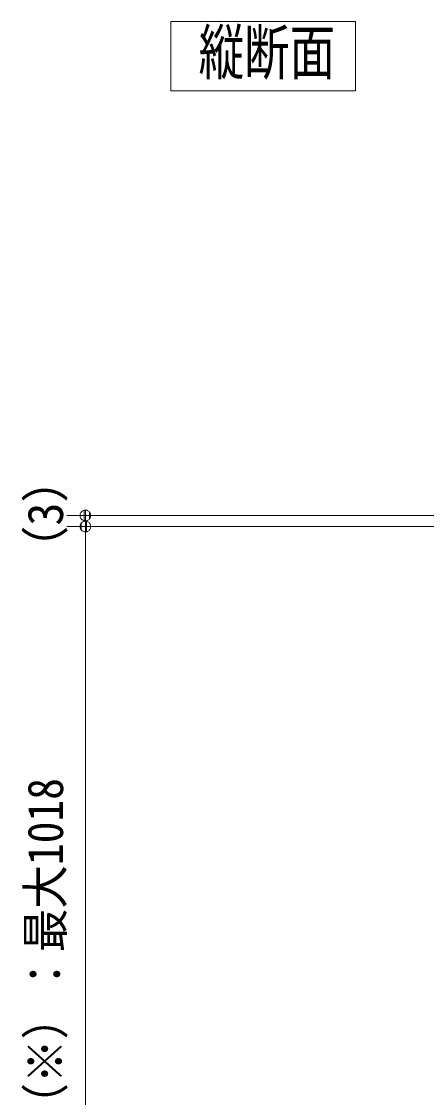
# Model space of a CAD drawing. Units: millimetres on the paper. Extents: x -305 to 305, y -152 to 152.
# Drawn here: x -119.3 to -97.4, y -41.5 to 16.7 of the extents above; entities that cross this region are included whole.
import ezdxf
from ezdxf.enums import TextEntityAlignment as Align

# ---------------------------------------------------------------- set-up
doc = ezdxf.new("R2010")
doc.units = ezdxf.units.MM
doc.layers.add('0-1_RV', color=7, linetype='Continuous', lineweight=9)
doc.layers.add('0-3_0', color=7, linetype='Continuous', lineweight=9)
doc.styles.add('ＭＳ ゴシック', font='')
doc.styles.get('ＭＳ ゴシック').set_extended_font_data('MS Gothic')

# ---------------------------------------------------------------- blocks, each defined once
blk = doc.blocks.new('_DOTSMALL')
at = {"layer": '0-3_0'}
for p, q in [((0.0746, 0.1), (-0.0746, 0.1)), ((0.1223, -0.0248), (-0.1223, -0.0248))]:
    blk.add_line(p, q, dxfattribs=at)
for points in [[(0.125, 0), (0.124, 0.0157), (0.1211, 0.0311), (0.1162, 0.046), (0.1095, 0.0602), (0.1011, 0.0735), (0.0911, 0.0856), (0.0797, 0.0963), (0.067, 0.1055), (0.0532, 0.1131), (0.0386, 0.1189), (0.0234, 0.1228), (0.0078, 0.1248), (-0.0078, 0.1248), (-0.0234, 0.1228), (-0.0386, 0.1189), (-0.0532, 0.1131), (-0.067, 0.1055), (-0.0797, 0.0963), (-0.0911, 0.0856), (-0.1011, 0.0735), (-0.1095, 0.0602), (-0.1162, 0.046), (-0.1211, 0.0311), (-0.124, 0.0157), (-0.125, 0), (0, 0)], [(-0.125, 0), (-0.124, -0.0157), (-0.1211, -0.0311), (-0.1162, -0.046), (-0.1095, -0.0602), (-0.1011, -0.0735), (-0.0911, -0.0856), (-0.0797, -0.0963), (-0.067, -0.1055), (-0.0532, -0.1131), (-0.0386, -0.1189), (-0.0234, -0.1228), (-0.0078, -0.1248), (0.0078, -0.1248), (0.0234, -0.1228), (0.0386, -0.1189), (0.0532, -0.1131), (0.067, -0.1055), (0.0797, -0.0963), (0.0911, -0.0856), (0.1011, -0.0735), (0.1095, -0.0602), (0.1162, -0.046), (0.1211, -0.0311), (0.124, -0.0157), (0.125, 0), (0, 0)]]:
    blk.add_lwpolyline(points, close=True, dxfattribs=at)

msp = doc.modelspace()

# ---------------------------------------------------------------- linework, layer by layer
at = {"layer": '0-1_RV'}
for p, q in [((-111.24, 16.745), (-111.24, 12.998)), ((-111.24, 16.745), (-101.24, 16.745)), ((-101.24, 16.745), (-101.24, 12.998)), ((-111.24, 12.998), (-101.24, 12.998)), ((-82.448, -10.013), (-116.861, -10.013)), ((-115.861, -10.613), (-115.861, -10.013)), ((-106.361, -10.613), (-116.861, -10.613)), ((-78.648, -10.613), (-116.861, -10.613)), ((-115.861, -75.213), (-115.861, -10.613))]:
    msp.add_line(p, q, dxfattribs=at)

# ---------------------------------------------------------------- block references
at = {"layer": '0-1_RV', "xscale": 2.32, "yscale": 2.32}
for p, rotation in [((-115.861, -10.013), 270), ((-115.861, -10.613), 90), ((-115.861, -10.613), 90)]:
    msp.add_blockref('_DOTSMALL', p, dxfattribs=dict(at, rotation=rotation))

# ---------------------------------------------------------------- texts
at = {"layer": '0-1_RV', "style": 'ＭＳ ゴシック', "width": 0.75}
msp.add_text('縦断面', height=2.405, dxfattribs=at).set_placement((-109.729, 13.159), align=Align.BOTTOM_LEFT)
at = {"layer": '0-1_RV', "style": 'ＭＳ ゴシック'}
for s, width, p in [('（3）', 0.95, (-116.491, -13.055)), ('窓サッシ外寸法（※）：最大1018', 0.9, (-116.491, -59.653))]:
    msp.add_text(s, height=1.924, rotation=90, dxfattribs=dict(at, width=width)).set_placement(p, align=Align.BOTTOM_LEFT)

doc.saveas('drawing.dxf')
